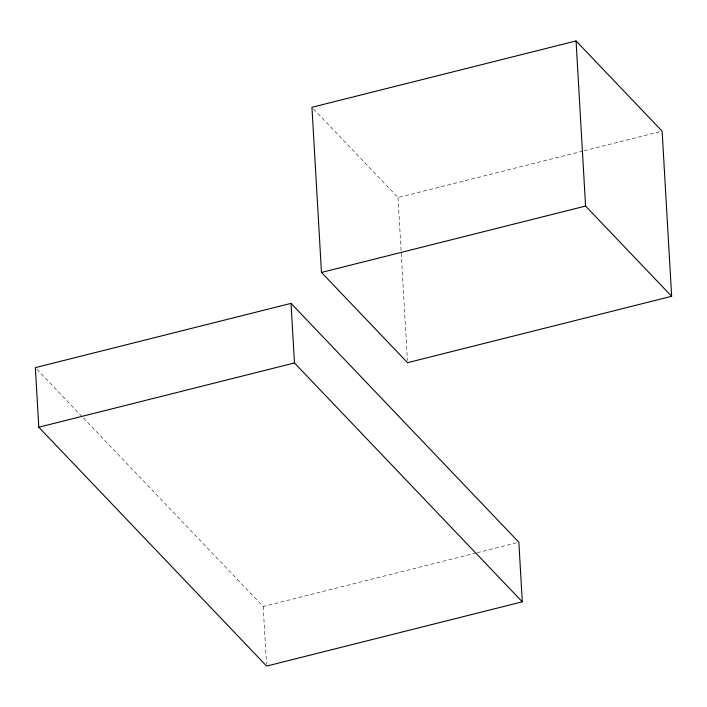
<?xml version="1.0" encoding="UTF-8"?>
<svg xmlns="http://www.w3.org/2000/svg" width="707" height="707" viewBox="0 0 707 707"><rect width="100%" height="100%" fill="white"/><g stroke="black" fill="none" stroke-linecap="round" stroke-linejoin="round"><path stroke-width="0.53" stroke-dasharray="3.54 2.65" d="M313.475 108.905L398.023 197.545L583.001 151.051M584.07 150.785L659.993 131.696M83.355 417.961L263.181 606.491L476.067 552.98M477.137 552.715L516.711 542.764M36.87 369.231L82.595 417.165M398.023 197.545L407.418 360.482M263.181 606.491L266.495 663.908"/><path stroke-width="1.06" d="M576.055 40.926L311.946 107.305L321.473 272.442L407.541 362.682L671.65 296.295L662.132 131.166L576.055 40.926L585.573 206.055L671.65 296.295M321.473 272.442L585.573 206.055M291.019 303.374L35.35 367.631L38.788 427.222L266.619 666.074L522.287 601.816L518.85 542.225L291.019 303.374L294.457 362.956L522.287 601.816M38.788 427.222L294.457 362.956"/></g></svg>
